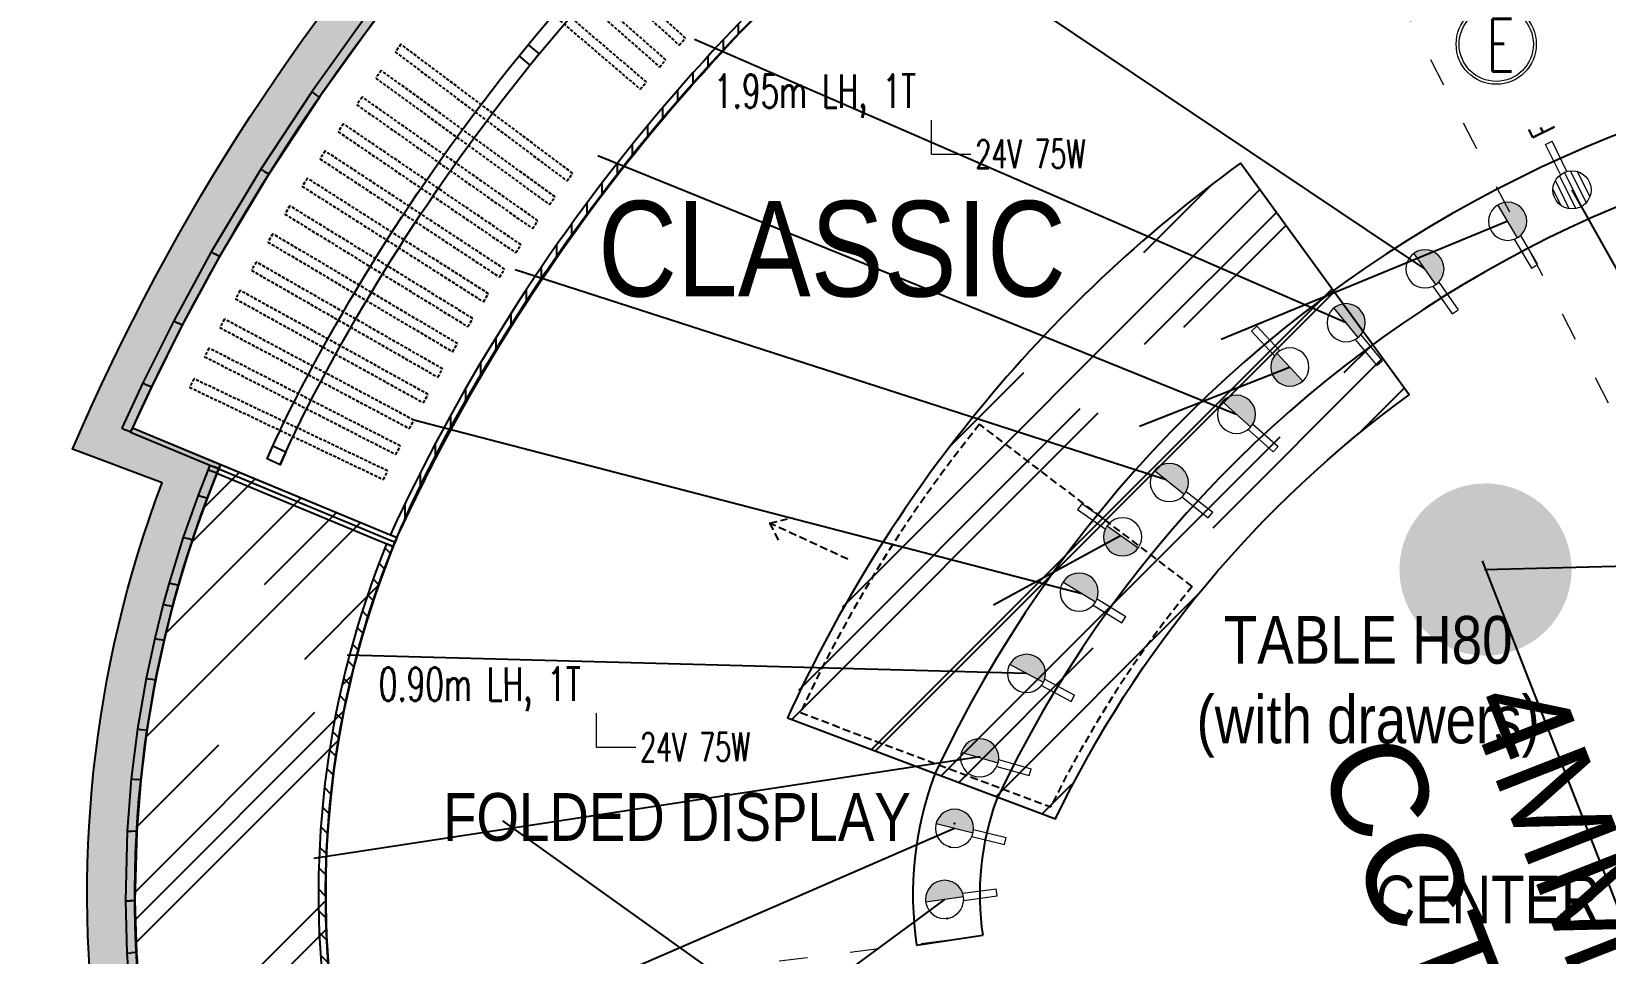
# Model space of a CAD drawing. Header units: millimetres. Extents: x 1734 to 22014, y 983 to 3953.
# Drawn here: x 2465.9 to 2795.7, y 2819.7 to 3012.7 of the extents above; entities that cross this region are included whole.
import ezdxf

# ---------------------------------------------------------------- set-up
doc = ezdxf.new("R2010")
doc.units = ezdxf.units.MM
for name, pattern in [('ACAD_ISO03W100', [30, 12, -18]), ('DASH', [0.35, 0.25, -0.1]), ('HIDDEN1', [0.375, 0.25, -0.125]), ('HIDDEN2', [4.7624999999999975, 3.174999999999998, -1.587499999999999]), ('PUNTO2', [0.125, 0, -0.125])]:
    doc.linetypes.add(name, pattern=pattern)
for name, color, linetype in [('ARCH PLAN_text', 3, 'Continuous'), ('FLOO_areas', 6, 'Continuous'), ('LAY_furn freestanding', 1, 'Continuous'), ('LAY_furn prod', 8, 'Continuous'), ('LAY_furn wall', 1, 'Continuous'), ('LAY_new wall', 6, 'Continuous'), ('LAY_new wall hatch', 8, 'Continuous'), ('LAY_text', 3, 'Continuous'), ('LD_beam', 240, 'Continuous'), ('LD_light integrated', 240, 'Continuous'), ('LD_pointing', 30, 'Continuous'), ('LD_quote', 242, 'Continuous'), ('MATERIALE_xorel scuro', 177, 'Continuous'), ('MATERIALS_blackglass', 10, 'Continuous'), ('MATERIALS_transparent glass', 133, 'Continuous'), ('Materials_xorel', 52, 'Continuous'), ('SURVEY_proiections', 8, 'Continuous'), ('SURVEY_window', 2, 'Continuous')]:
    doc.layers.add(name, color=color, linetype=linetype)
doc.layers.add('LD_light', color=240, linetype='Continuous', lineweight=5)
doc.layers.add('LD_text', color=7, linetype='Continuous', lineweight=9)
doc.styles.add('Detail 1-50', font='Arial Narrow.ttf', dxfattribs={"height": 0.125})
doc.styles.add('SIMPLEX', font='SIMPLEX.SHX', dxfattribs={"width": 0.65})
doc.styles.get("Standard").update_dxf_attribs({"font": 'Arial.ttf'})

# ---------------------------------------------------------------- blocks, each defined once
blk = doc.blocks.new('purefasciostrettoplan')
at = {"layer": 'LD_light'}
blk.add_hatch(color=256, dxfattribs=at).paths.add_polyline_path([(-4.300000000000005, -3.20375193e-08, 1), (4.300000000000005, 0)])
for p, q in [((4.300000000000181, 0), (-4.300000001001535, -3.20375193e-08)), ((4.22373778999281, 0.8062499999999772), (11.80825933678989, 0.8062499999999772)), ((11.80825933678989, 0.8062499999999772), (11.80825933779124, -0.806250000000091)), ((4.223737790994163, -0.806250000000091), (11.80825933779124, -0.806250000000091))]:
    blk.add_line(p, q, dxfattribs=at)
blk.add_circle((0, 0), 4.300000000000005, dxfattribs=at)
blk = doc.blocks.new('A$C2ABF7FAD')
at = {"layer": 'LD_light', "ltscale": 0.5}
h = blk.add_hatch(dxfattribs=at)
h.set_pattern_fill('LINE', color=70, scale=10, angle=450.0000000140827, style=0)
h.set_pattern_definition([(90.00000001408272, (4318.243481400244, -3313.514310298712), (-1.25, -3.072372e-10), [])])
h.paths.add_polyline_path([(-9.2636473701e-06, 4.00000228616409, 1), (7.999990736352628, 4.00000228616409, 1)])
at = {"layer": 'LD_light', "color": 70}
for p, q in [((3.249990748467098, 7.929060644635682), (3.24999073809522, 14.9844295558014)), ((3.24999073809522, 14.9844295558014), (4.749990734606398, 14.98442957318912)), ((4.749990744981914, 7.929060662023402), (4.749990734606398, 14.98442957318912))]:
    blk.add_line(p, q, dxfattribs=at)
blk.add_circle((3.999990736352629, 4.00000228616409), 3.999999999999999, dxfattribs=at)
at = {"layer": 'LD_light', "color": 70, "insert": (3.999990736352629, 18.20237662298677), "char_height": 5.075721127553122, "width": 7.492213639557688, "attachment_point": 5, "rotation": 90.00000001434313, "style": 'SIMPLEX'}
blk.add_mtext('F', dxfattribs=at)
blk = doc.blocks.new('24v75w')
at = {"layer": 'LD_light', "color": 7}
for p, q in [((0, -7.154871090875531), (0, 0)), ((8.246694318742811, -7.154871090875531), (0, -7.154871090875531))]:
    blk.add_line(p, q, dxfattribs=at)
at = {"layer": 'LD_light', "color": 7, "linetype": 'Continuous', "lineweight": 0, "insert": (9.169808406062657, -10.074464767893), "char_height": 6, "width": 128.0659965766446, "attachment_point": 7, "style": 'SIMPLEX'}
blk.add_mtext('24V 75W', dxfattribs=at)
blk = doc.blocks.new('e')
at = {"layer": 'LD_light', "color": 150}
for radius in [8.399999999999638, 7.783396100192478]:
    blk.add_circle((0, 0), radius, dxfattribs=at)
at = {"layer": 'LD_light', "color": 150, "style": 'SIMPLEX', "width": 0.65}
blk.add_text('E', height=11.00743271275656, dxfattribs=at).set_placement((-2.022786638670368, -5.699930047117959))

msp = doc.modelspace()

# ---------------------------------------------------------------- hatches: boundary and pattern name
h = msp.add_hatch(color=3)
h.dxf.hatch_style = 1
h.paths.add_polyline_path([(2777.09823004561, 2883.298033211107, 1), (2763.971988824054, 2916.887588161784, 1)])
at = {"layer": 'LAY_new wall hatch'}
h = msp.add_hatch(color=144, dxfattribs=at)
h.dxf.hatch_style = 1
edge = h.paths.add_edge_path()
edge.add_arc((2922.306560404957, 2935.953452144224), 234.9999999999911, 47.79281720747274, 77.52364626885107)
edge.add_line((2973.075178567455, 3165.403985832569), (2977.39538834614, 3184.929324028554))
edge.add_arc((2895.04689961778, 2744.43839975637), 448.1222243562664, 79.41095226338047, 155.5696067469456)
edge.add_line((2487.047569129689, 2929.776130084754), (2505.519450426535, 2922.108692354006))
edge.add_arc((2722.56405566459, 2832.016299017725), 235.0000000000053, 157.4572978832392, 187.1881269446178)
edge.add_arc((2722.564055664589, 2832.016299017719), 235.0000000000034, 187.1881269446165, 216.9024580344633)
edge.add_line((2534.644214341661, 2690.909484025788), (2527.355609503509, 2683.966771671706))
edge.add_arc((2722.564055664556, 2832.016299017712), 244.9999999999721, 159.3899354067885, 217.1773211881253, ccw=False)
edge.add_line((2493.244615075109, 2918.257786526507), (2474.524660741266, 2925.297907955795))
edge.add_arc((2895.049984100541, 2745.103435781594), 457.5058419174133, 79.51951029877353, 156.8049394720535, ccw=False)
edge.add_arc((2958.163168239254, 3088.221887844779), 108.6319095378818, 74.16525823081429, 79.33320832930082, ccw=False)
edge.add_line((2987.804867123661, 3192.731511598253), (2982.861598692067, 3173.352035413044))
edge.add_arc((2922.306560404922, 2935.953452144166), 245.0000000000568, 47.79281720747588, 75.69027865380872, ccw=False)
edge.add_line((3086.900856588843, 3117.429945563417), (3080.182722050726, 3110.022741750388))
at = {"layer": 'LD_light integrated'}
h = msp.add_hatch(dxfattribs=at)
h.set_pattern_fill('ANSI31', color=256, angle=45)
h.set_pattern_definition([(90, (5522.34843874619, 16571.64237561239), (-3.175, 9.992007221626409e-16), [])])
edge = h.paths.add_edge_path()
edge.add_line((2664.095126484295, 3056.463818267858), (2663.202047348113, 3057.668977865803))
edge.add_arc((2895.550643745006, 2744.12773647728), 390.2486134492535, 126.5401605312888, 155.2673248063909)
edge.add_line((2541.099643117373, 2907.401948933292), (2542.462047703993, 2906.774371254932))
edge.add_arc((2895.550643744966, 2744.127736477324), 388.7486134491895, 126.54016053128751, 155.267324806447, ccw=False)
h = msp.add_hatch(dxfattribs=at)
h.set_pattern_fill('ANSI31', color=256, angle=90)
h.set_pattern_definition([(134.9999999999999, (5522.304451712422, 16571.64832450682), (-2.245064030267288, -2.245064030267288), [])])
edge = h.paths.add_edge_path()
edge.add_line((2541.661611057436, 2904.92886418634), (2540.270976978631, 2905.491124676563))
edge.add_arc((2721.428693688376, 2832.245525307524), 195.4048007353421, 157.9855555945153, 187.0016153469481)
edge.add_line((2527.481082170289, 2808.426202545399), (2528.969896243321, 2808.609048535096))
edge.add_arc((2721.429334442604, 2832.24544087765), 193.9054264195722, 157.9856034351473, 187.0015675062569, ccw=False)
at = {"layer": 'MATERIALS_transparent glass'}
h = msp.add_hatch(dxfattribs=at)
h.set_pattern_fill('AR-RROOF', color=144, angle=-60.02541393546893, style=0)
h.set_pattern_definition([(45, (2030.919326100524, 1353.377865495483), (21.55261469056598, 57.47363917484257), [380.9999999999999, -50.79999999999998, 127, -25.39999999999999]), (45, (2045.826551261496, 1386.245602898596), (-41.84799352418225, 5.926969039905645), [76.19999999999997, -8.381999999999996, 152.3999999999999, -19.04999999999999]), (45, (2024.633146815777, 1377.624557022371), (81.36112045688657, 105.4282068613519), [203.1999999999999, -35.55999999999999, 101.6, -25.39999999999999])])
edge = h.paths.add_edge_path()
edge.add_line((2754.546822622608, 2936.680648403109), (2719.201034821315, 2985.164411506916))
edge.add_arc((2895.929973827737, 2742.745595987864), 299.9999999999948, 126.0929166853829, 152.7548617587995)
edge.add_arc((2722.564055664581, 2832.016299017723), 104.9999999999925, 152.7548617587993, 159.373205286248)
edge.add_line((2624.295091948301, 2869.005632211608), (2680.448785500463, 2847.868870386535))
edge.add_arc((2722.564055664585, 2832.016299017722), 44.99999999999825, 152.7548617588007, 159.3732052862429, ccw=False)
edge.add_arc((2895.929973827733, 2742.745595987866), 239.9999999999935, 126.0929166853814, 152.7548617587994, ccw=False)
h = msp.add_hatch(dxfattribs=at)
h.set_pattern_fill('AR-RROOF', color=144, angle=-60.02541393546893, style=0)
h.set_pattern_definition([(45.0000000000083, (-6330.907757084529, -6099.52005487027), (21.55261469055766, 57.47363917484571), [381, -50.8, 127, -25.4]), (45.0000000000083, (-6316.000531923553, -6066.652317467156), (-41.84799352418311, 5.926969039899583), [76.2, -8.382, 152.4, -19.05]), (45.0000000000083, (-6337.193936369276, -6075.273363343388), (81.36112045687129, 105.4282068613636), [203.2, -35.56, 101.6, -25.4])])
edge = h.paths.add_edge_path()
edge.add_arc((2721.469639434192, 2832.163828156941), 193.9328520818851, 157.3735959636381, 187.2718288642315)
edge.add_line((2529.096628513809, 2807.616409024969), (2489.411002431596, 2802.61130338543))
edge.add_arc((2722.564055664546, 2832.016299017721), 234.9999999999617, 157.4572978832417, 187.1881269446182, ccw=False)
edge.add_line((2505.519450426527, 2922.108692353976), (2542.463213020234, 2906.773816892488))

# ---------------------------------------------------------------- linework, layer by layer
at = {"color": 3}
for p, q in [((2770.342774325432, 2900.087779617275), (3359.699951774374, 2915.504084705053)), ((2769.83416423056, 2901.886502959727), (2988.533556586754, 2342.243027479124)), ((3044.399875747951, 2504.743160645492), (2564.681765717601, 2847.45306709999))]:
    msp.add_line(p, q, dxfattribs=at)
at = {"color": 144, "linetype": 'HIDDEN2', "ltscale": 0.2}
for points in [[(2568.263659695705, 3040.135973409737), (2601.585657743035, 3009.89288418039), (2602.929795042117, 3011.373861871383), (2569.607796994787, 3041.616951100728)], [(2563.700612592766, 3035.029535904842), (2597.486649328523, 3005.305745404805), (2598.807706684085, 3006.807347037505), (2565.021669948321, 3036.531137537543)], [(2559.217136977059, 3029.853094148331), (2593.459120385603, 3000.655721454045), (2594.756781394241, 3002.177587383312), (2560.514797985696, 3031.3749600776)], [(2542.100134686341, 3008.472325793442), (2578.082830192248, 2981.449268525073), (2579.283854959733, 2983.048499436448), (2543.301159453818, 3010.071556704818)], [(2538.030233846555, 3002.964784598913), (2574.426817573458, 2976.501816265585), (2575.602949499382, 2978.119442209001), (2539.206365772479, 3004.582410542333)], [(2534.046052747162, 2997.394918907326), (2570.847807433318, 2971.498377593479), (2571.99876482505, 2973.134011135087), (2535.19701013888, 2999.030552448933)], [(2530.148545630182, 2991.764062744345), (2567.346656972302, 2966.440150870802), (2568.472164166687, 2968.093400263783), (2531.274052824556, 2993.417312137328)], [(2526.338645978543, 2986.073564743334), (2563.924204742867, 2961.328347581756), (2565.023992172271, 2962.998816860171), (2527.43843340794, 2987.744034021745)], [(2522.617266292509, 2980.324787822324), (2560.581270448638, 2956.164192042545), (2561.655074705515, 2957.851481116151), (2523.691070549386, 2982.012076895929)], [(2518.985297871157, 2974.519108857606), (2557.318654748102, 2950.948921108136), (2558.366218648072, 2952.652625858224), (2520.032861771128, 2976.222813607691)], [(2515.443610598835, 2968.657918353949), (2554.13713906279, 2945.683783876038), (2555.158211706257, 2947.403496252213), (2516.464683242295, 2970.377630730125)], [(2511.9930527369, 2962.742620111549), (2551.037485390207, 2940.370041387102), (2552.031822222401, 2942.105349505027), (2512.987389569098, 2964.477928229473)], [(2508.634450720478, 2956.774630889839), (2548.02043612122, 2935.008966323536), (2548.987798990835, 2936.759454563567), (2509.601813590096, 2958.525119129873)], [(2505.368608960602, 2950.755380068136), (2545.086713862354, 2929.601842704035), (2546.026871078539, 2931.367091810781), (2506.308766176793, 2952.520629174879)], [(2502.182390303671, 2944.658083328655), (2542.251784005653, 2924.177758908484), (2543.16202064656, 2925.95862085079), (2503.09262694457, 2946.438945270967)], [(2499.020702257381, 2938.245387065485), (2539.664948331418, 2918.93100742043), (2540.523365204532, 2920.737418357055), (2499.879119130488, 2940.051798002108)]]:
    msp.add_lwpolyline(points, close=True, dxfattribs=at)
at = {"layer": 'FLOO_areas', "color": 144}
for points in [[(2541.705942255856, 2904.922696639834, -0.02308649611450453), (2549.198137501426, 2921.287002047569, -0.3306023073745579), (2966.474089102299, 3126.312445181225)], [(2504.760567170735, 2920.258241425567, 0.2630873850680279), (2534.64817322552, 2690.904211912649)]]:
    msp.add_lwpolyline(points, format="xyb", dxfattribs=at)
msp.add_lwpolyline([(2504.760567170735, 2920.258241425567), (2541.705942255856, 2904.922696639834)], dxfattribs=at)
at = {"layer": 'LAY_furn freestanding', "color": 144}
msp.add_lwpolyline([(2624.295091948301, 2869.005632211609), (2680.448785500466, 2847.868870386535, -0.1243658223543006), (2754.546822622608, 2936.680648403109), (2719.201034821319, 2985.16441150692, 0.1303032376130832), (2624.295091948301, 2869.005632211608, 2.901678272039645)], format="xyb", dxfattribs=at)
at = {"layer": 'LAY_furn freestanding', "color": 144, "linetype": 'HIDDEN2', "ltscale": 0.5}
msp.add_lwpolyline([(2664.511358938689, 2930.502524917028, 0.06136376727728644), (2627.006391070696, 2870.122066630212), (2679.445805676794, 2850.383393238306, -0.05781034991179354), (2709.107073107003, 2896.552275842945)], format="xyb", close=True, dxfattribs=at)
for points in [[(2620.555957886398, 2909.804068894397), (2624.288133091555, 2910.690089391028)], [(2636.916487121904, 2902.249851728526), (2620.555957886394, 2909.804068894398), (2622.487349344741, 2905.958575976937)]]:
    msp.add_lwpolyline(points, dxfattribs=at)
at = {"layer": 'LAY_furn prod', "color": 144}
for points in [[(2515.25124286674, 2923.25032583801, -0.0152372445912291), (2521.192873798151, 2935.707654075476, -0.1124095952797527), (2641.676778258647, 3078.926443959463)], [(2518.009833859687, 2922.07083994594, -0.01520190235857484), (2523.860041769884, 2934.334258644248, -0.1124021836748646), (2643.476637501859, 3076.526306901374)]]:
    msp.add_lwpolyline(points, format="xyb", dxfattribs=at)
for points in [[(2569.946089875975, 3009.94731153), (2572.269639247304, 3008.049650253845), (2570.371977971146, 3005.726100882523), (2568.048428599821, 3007.623762158676)], [(2516.479017163452, 2925.9907056959), (2519.216985650099, 2924.764521139584), (2517.99080109378, 2922.026552652942), (2515.252832607137, 2923.252737209259)]]:
    msp.add_lwpolyline(points, close=True, dxfattribs=at)
at = {"layer": 'LAY_furn wall', "color": 144}
for points in [[(2629.430511641804, 3105.355928286926, 0.128184939362227), (2487.047569129671, 2929.776130084725), (2542.463213020234, 2906.773816892488, -0.1266713034396441), (2664.96845884962, 3057.00150857983)], [(2542.463213020234, 2906.773816892488, 0.1312007849082804), (2529.096628513809, 2807.616409024969), (2489.411002431596, 2802.61130338543, -0.1304578454465774), (2505.519450426527, 2922.108692353976)]]:
    msp.add_lwpolyline(points, format="xyb", close=True, dxfattribs=at)
at = {"layer": 'LAY_new wall', "color": 144}
msp.add_lwpolyline([(3080.182722050726, 3110.022741750388, 0.1304578454465856), (2973.075178567455, 3165.403985832569), (2977.39538834614, 3184.929324028554, 0.3451021342893759), (2487.047569129689, 2929.776130084754), (2505.519450426535, 2922.108692354006, 0.1304578454465867), (2489.411002431596, 2802.61130338543, 0.1303846350058437), (2534.644214341661, 2690.909484025788), (2527.355609503509, 2683.966771671706, -0.2576280692255468), (2493.244615075109, 2918.257786526507), (2474.524660741266, 2925.297907955795, -0.350613542712028), (2978.270616085723, 3194.976664369991, -0.02255325893395466), (2987.804867123661, 3192.731511598253), (2982.861598692067, 3173.352035413044, -0.1223304318198377), (3086.900856588843, 3117.429945563417)], format="xyb", close=True, dxfattribs=at)
at = {"layer": 'LD_beam'}
msp.add_line((2651.3432940069, 2821.445137995714), (2665.191490796609, 2823.501213304019), dxfattribs=at)
for points in [[(2970.818256911694, 2989.157812255849, 0.122248476795445), (2940.284413932521, 3005.675280162336, 0.3374528770561499), (2655.145239577942, 2857.299251753409, 0.12719952107381), (2651.3432940069, 2821.445137995714, 0.12719952107381)], [(2961.386883068295, 2978.811354532264, 0.1198554087841592), (2937.315378198247, 2991.980130780214, 0.3361377095607887), (2668.064631509042, 2851.871464644399, 0.1248042724350625), (2665.191490796609, 2823.501213304019, 0.1248042724350625)]]:
    msp.add_lwpolyline(points, format="xyb", dxfattribs=at)
for p in [(2659.29087639592, 2846.911552159062), (2658.333802612582, 2842.005261448744), (2657.752809828879, 2827.049794221873)]:
    msp.add_point(p, dxfattribs=at)
at = {"layer": 'LD_light integrated'}
for points in [[(2664.095126484295, 3056.463818267858), (2663.202047348113, 3057.668977865804, 0.1260065136961816), (2541.099643117373, 2907.401948933292), (2542.46204770399, 2906.774371254932, -0.1260065136964368), (2664.095126484295, 3056.463818267858)], [(2541.661611057436, 2904.92886418634), (2540.270976978634, 2905.491124676564, 0.1272872765959815), (2527.481082170289, 2808.426202545399), (2528.969896243318, 2808.609048535096, -0.1272868523433032), (2541.661611057436, 2904.92886418634)]]:
    msp.add_lwpolyline(points, format="xyb", dxfattribs=at)
at = {"layer": 'LD_pointing'}
for p, q in [((2757.849018641435, 2963.043749757511), (2636.82852674168, 3044.198126603192)), ((2741.336819329801, 2951.767784529104), (2604.842333102792, 3011.078979347885)), ((2718.326483280893, 2932.545069103093), (2584.548708616938, 2986.695349703106)), ((2824.507418794608, 2915.869113701084), (2788.663115330062, 2979.585138785011)), ((2775.18411366556, 2973.008417296257), (2715.143534907394, 2948.276375377233)), ((2703.594279104895, 2918.852807338239), (2567.249172523228, 2962.866397075202)), ((2698.062843535234, 2930.121230875847), (2729.495818108429, 2942.437980530827)), ((2685.977151723684, 2895.011946426405), (2546.025705762258, 2931.367646173158)), ((2667.440932377216, 2892.707456004403), (2694.090259165019, 2907.227204360214)), ((2674.378795012111, 2878.335537016024), (2532.071331190604, 2882.179434546666)), ((2664.670406327132, 2860.855625411204), (2525.048031198094, 2839.553360206019)), ((2659.290876397463, 2845.889075237514), (2531.303045685458, 2790.306301204486)), ((2657.208816939354, 2831.012630532244), (2545.447458051876, 2748.947242591134))]:
    msp.add_line(p, q, dxfattribs=at)
at = {"layer": 'LD_text', "color": 9, "linetype": 'ACAD_ISO03W100', "ltscale": 0.5}
for p, q in [((2879.155085646684, 2775.124809814257), (2716.462847643395, 3089.000379498738)), ((2658.267392401756, 2822.473175649865), (2529.221173307385, 2806.624865910842))]:
    msp.add_line(p, q, dxfattribs=at)
at = {"layer": 'MATERIALE_xorel scuro', "color": 1}
for p, q in [((2503.2876151765267, 2921.940633118386), (2502.903526051939, 2921.000957482043)), ((2503.2876151765267, 2921.940633118386), (2504.2132738163436, 2921.562273392025)), ((2502.903526051939, 2921.000957482043), (2500.8252968008287, 2915.688489740382)), ((2504.760567170815, 2920.258241425766), (2502.699425880495, 2914.989454736338)), ((2502.903526051939, 2921.000957482043), (2503.8320466113773, 2920.629599453904)), ((2504.760567170815, 2920.258241425766), (2503.8320466113773, 2920.629599453904)), ((2505.138932456161, 2921.183913665664), (2504.2132738163436, 2921.562273392025)), ((2505.138932456161, 2921.183913665664), (2504.760567170815, 2920.258241425766)), ((2500.8252968008287, 2915.688489740382), (2497.6979807619514, 2906.879146055967)), ((2500.8252968008287, 2915.688489740382), (2501.7623613406618, 2915.33897223836)), ((2502.699425880495, 2914.989454736338), (2501.7623613406618, 2915.33897223836)), ((2502.699425880495, 2914.989454736338), (2499.596406893095, 2906.248553471659)), ((2497.6979807619514, 2906.879146055967), (2494.7424165211387, 2897.3339778795676)), ((2499.596406893095, 2906.248553471659), (2496.662075962246, 2896.771959515961)), ((2497.6979807619514, 2906.879146055967), (2498.647193827523, 2906.563849763813)), ((2499.596406893095, 2906.248553471659), (2498.647193827523, 2906.563849763813)), ((2494.7424165211387, 2897.3339778795676), (2493.4987807002058, 2892.82889862011)), ((2494.7424165211387, 2897.3339778795676), (2495.7022462416926, 2897.0529686977643)), ((2496.662075962246, 2896.771959515961), (2495.433425412528, 2892.321164503877)), ((2496.662075962246, 2896.771959515961), (2495.7022462416926, 2897.0529686977643)), ((2493.4987807002058, 2892.82889862011), (2491.7188043094293, 2885.678232940429)), ((2493.4987807002058, 2892.82889862011), (2494.4661030563666, 2892.5750315619935)), ((2495.433425412528, 2892.321164503877), (2493.667701550756, 2885.227755240929)), ((2495.433425412528, 2892.321164503877), (2494.4661030563666, 2892.5750315619935)), ((2491.7188043094293, 2885.678232940429), (2489.9302800185756, 2877.301184651905)), ((2491.7188043094293, 2885.678232940429), (2492.693252930093, 2885.452994090679)), ((2493.667701550756, 2885.227755240929), (2491.89471079702, 2876.923462570647)), ((2493.667701550756, 2885.227755240929), (2492.693252930093, 2885.452994090679)), ((2489.9302800185756, 2877.301184651905), (2488.11561007385, 2866.7029722657935)), ((2489.9302800185756, 2877.301184651905), (2490.912495407798, 2877.112323611276)), ((2491.89471079702, 2876.923462570647), (2490.094500959065, 2866.409701510315)), ((2491.89471079702, 2876.923462570647), (2490.912495407798, 2877.112323611276)), ((2488.11561007385, 2866.7029722657935), (2486.806694331442, 2856.2590259468047)), ((2488.11561007385, 2866.7029722657935), (2489.1050555164575, 2866.556336888054)), ((2490.094500959065, 2866.409701510315), (2488.796805364309, 2856.055281671885)), ((2490.094500959065, 2866.409701510315), (2489.1050555164575, 2866.556336888054)), ((2486.806694331442, 2856.2590259468047), (2485.937922672126, 2845.3359198206435)), ((2486.806694331442, 2856.2590259468047), (2487.8017498478757, 2856.157153809345)), ((2488.796805364309, 2856.055281671885), (2487.8017498478757, 2856.157153809345)), ((2488.796805364309, 2856.055281671885), (2487.935913407404, 2845.23124740742)), ((2485.937922672126, 2845.3359198206435), (2485.5670621802183, 2830.688541060362)), ((2485.937922672126, 2845.3359198206435), (2486.9369180397653, 2845.283583614032)), ((2487.935913407404, 2845.23124740742), (2486.9369180397653, 2845.283583614032)), ((2487.935913407404, 2845.23124740742), (2487.567787771372, 2830.691883576591)), ((2485.5670621802183, 2830.688541060362), (2486.567424975795, 2830.6902123184764)), ((2485.5670621802183, 2830.688541060362), (2485.8797990104813, 2819.777712723869)), ((2487.567787771372, 2830.691883576591), (2486.567424975795, 2830.6902123184764)), ((2487.567787771372, 2830.691883576591), (2487.877739771153, 2819.878212991915)), ((2485.8797990104813, 2819.777712723869), (2486.878769390817, 2819.827962857892)), ((2485.8797990104813, 2819.777712723869), (2486.566842607548, 2810.2338451895967)), ((2487.877739771153, 2819.878212991915), (2486.878769390817, 2819.827962857892)), ((2487.877739771153, 2819.878212991915), (2488.559031239969, 2810.414249484545))]:
    msp.add_line(p, q, dxfattribs=at)
at = {"layer": 'MATERIALS_blackglass', "color": 1}
for p, q in [((2504.7555605696234, 2920.2603196008213), (2504.947246512892, 2920.722116633243)), ((2504.7555605696234, 2920.2603196008213), (2541.6964692471574, 2904.926628762801)), ((2505.138932456161, 2921.183913665664), (2504.947246512892, 2920.722116633243)), ((2505.138932456161, 2921.183913665664), (2542.079841133695, 2905.850222827644)), ((2541.6964692471574, 2904.926628762801), (2541.888155190426, 2905.3884257952222)), ((2542.079841133695, 2905.850222827644), (2541.888155190426, 2905.3884257952222))]:
    msp.add_line(p, q, dxfattribs=at)
at = {"layer": 'Materials_xorel', "color": 1}
for p, q in [((2537.9845176950757, 3018.752224732179), (2524.6024508320324, 3000.1360696652428)), ((2539.577161919875, 3017.541289995894), (2526.250159722684, 2999.001736874585)), ((2524.6024508320324, 3000.1360696652428), (2513.9172083565977, 2983.9182746072934)), ((2526.250159722684, 2999.001736874585), (2515.611500594659, 2982.854644861806)), ((2524.6024508320324, 3000.1360696652428), (2525.4263052773586, 2999.568903269914)), ((2526.250159722684, 2999.001736874585), (2525.4263052773586, 2999.568903269914)), ((2513.9172083565977, 2983.9182746072934), (2503.577892592885, 2966.61491050836)), ((2515.611500594659, 2982.854644861806), (2505.315609426078, 2965.623954003306)), ((2513.9172083565977, 2983.9182746072934), (2514.7643544756284, 2983.3864597345496)), ((2515.611500594659, 2982.854644861806), (2514.7643544756284, 2983.3864597345496)), ((2503.577892592885, 2966.61491050836), (2495.7206131346998, 2952.1612908651064)), ((2505.315609426078, 2965.623954003306), (2497.494199886598, 2951.236317778914)), ((2503.577892592885, 2966.61491050836), (2504.4467510094814, 2966.119432255833)), ((2505.315609426078, 2965.623954003306), (2504.4467510094814, 2966.119432255833)), ((2495.7206131346998, 2952.1612908651064), (2489.2203961686914, 2939.1563473927545)), ((2495.7206131346998, 2952.1612908651064), (2496.6074065106486, 2951.69880432201)), ((2497.494199886598, 2951.236317778914), (2496.6074065106486, 2951.69880432201)), ((2497.494199886598, 2951.236317778914), (2491.023150817069, 2938.289730334816)), ((2489.2203961686914, 2939.1563473927545), (2484.848521985398, 2929.691179783201)), ((2489.2203961686914, 2939.1563473927545), (2490.1217734928805, 2938.7230388637854)), ((2491.023150817069, 2938.289730334816), (2490.1217734928805, 2938.7230388637854)), ((2491.023150817069, 2938.289730334816), (2486.664197242382, 2928.852536020227)), ((2484.848521985398, 2929.691179783201), (2485.75635961389, 2929.2718579017137)), ((2486.664197242382, 2928.852536020227), (2485.75635961389, 2929.2718579017137)), ((2486.6641972423836, 2928.852536020227), (2486.8558831856526, 2929.314333052648)), ((2486.6641972423836, 2928.852536020227), (2542.0798411336964, 2905.850222827645)), ((2487.047569128921, 2929.77613008507), (2486.8558831856526, 2929.314333052648)), ((2487.047569128921, 2929.77613008507), (2542.463213020234, 2906.773816892488)), ((2542.0798411336964, 2905.850222827645), (2542.271527076965, 2906.3120198600664)), ((2542.463213020234, 2906.773816892488), (2542.271527076965, 2906.3120198600664))]:
    msp.add_line(p, q, dxfattribs=at)
at = {"layer": 'SURVEY_proiections', "color": 144, "linetype": 'DASH'}
msp.add_lwpolyline([(4512.56136997525, 1032.667156971493, 0.01641728512103077), (4609.502662207586, 2943.229507537124, 0.0646110650992368), (2608.916155865241, 3746.913604447674, 0.0071075090955457), (2376.457822321296, 3803.348738563946)], format="xyb", dxfattribs=at)
at = {"layer": 'SURVEY_window', "color": 144}
msp.add_lwpolyline([(2330.052457056172, 3616.56283426337, -0.06793179091565742), (4407.604071670692, 2833.942840076243, -0.01470641588341894), (4320.09843912322, 1134.203648562926), (4317.592297058498, 1134.300558881415, 0.01469753776655548), (4405.071013918325, 2832.471571886984, 0.06814370098383657), (2329.518819259338, 3614.120348648604, 1.157019953537566)], format="xyb", dxfattribs=at)
at = {"layer": 'SURVEY_window', "color": 144, "linetype": 'HIDDEN1', "ltscale": 0.3}
for radius, start in [(8174.476119507714, 61.56708729832259), (8164.476119507715, 61.60994715289323)]:
    msp.add_arc((512.9623462601267, -4355.960103191676), radius, start, 77.16036684802049, dxfattribs=at)

# ---------------------------------------------------------------- block references
at = {"layer": 'LD_light', "rotation": 26.26361933167835}
msp.add_blockref('A$C2ABF7FAD', (2786.8460617815, 2974.228063035884), dxfattribs=at)
at = {"layer": 'LD_light', "zscale": 0.930232558139544}
for p, xscale, yscale, rotation in [((2775.184113667696, 2973.008417300572), -0.9302325581395444, 0.9302325581395442, 120.6938834319388), ((2757.849018642413, 2963.043749759713), -0.9302325581395443, 0.9302325581395442, 125.1235811983554), ((2741.336819329801, 2951.767784529105), -0.9302325581395441, 0.9302325581395441, 129.5623783485189), ((2729.552443007164, 2942.490649980017), -0.9302325581395442, 0.9302325581395441, 312.935925093276), ((2718.363472083183, 2932.583629233929), -0.9302325581395442, 0.9302325581395441, 138.3741497060884), ((2704.292338311563, 2918.302776653974), -0.9302325581395442, 0.9302325581395441, 141.7639142993368), ((2694.51309852333, 2906.931619323675), -0.9302325581395441, 0.9302325581395441, 325.0446015426523), ((2685.410453346052, 2895.360968163701), -0.9302325581395443, 0.9302325581395442, 148.3716545809766), ((2674.378794982083, 2878.335536961616), -0.9302325581395442, 0.9302325581395441, 151.656093898303), ((2664.550398126885, 2860.660817861148), -0.9302325581395441, 0.930232558139544, 164.1284451657231), ((2659.290876397463, 2845.889075237514), -0.9302325581395441, 0.930232558139544, 165.9381115199125), ((2657.208816939354, 2831.012630532244), -0.9302325581395443, 0.9302325581395438, 187.8163462978386)]:
    msp.add_blockref('purefasciostrettoplan', p, dxfattribs=dict(at, xscale=xscale, yscale=yscale, rotation=rotation))
at = {"layer": 'LD_light integrated', "extrusion": (7.092428565952919e-09, 7.292485412528892e-09, 1), "rotation": 0.02541393537362336}
for p in [(2654.479851083674, 2994.166852759271, 2.322105603946684e-05), (2584.248833223333, 2869.991118888514, 2.181739783433562e-05)]:
    msp.add_blockref('24v75w', p, dxfattribs=at)
at = {"layer": 'LD_quote', "linetype": 'PUNTO2', "rotation": 0.02541393537362653}
msp.add_blockref('e', (2772.783030916471, 3010.091785882294), dxfattribs=at)

# ---------------------------------------------------------------- texts
at = {"insert": (2784.843118727353, 2879.633245820638), "char_height": 20, "attachment_point": 1, "rotation": 291.3447341057348}
msp.add_mtext_dynamic_manual_height_columns('4MM CCTV', width=123.5661436287628, gutter_width=12.5, heights=[0], dxfattribs=at)
at = {"layer": 'ARCH PLAN_text', "color": 144, "insert": (2771.067571125524, 2835.984745065637), "char_height": 10, "width": 131.2020389772588, "attachment_point": 2, "style": 'Detail 1-50'}
msp.add_mtext('CENTER', dxfattribs=at)
at = {"layer": 'LAY_text', "color": 144, "attachment_point": 2, "style": 'Detail 1-50'}
for s, insert, char_height, width in [('{\\C4;CLASSIC}', (2633.611018066684, 2977.271116602541), 20, 191.4278836491846), ('TABLE H80\\P(with drawers)', (2745.952041263365, 2890.364451135148), 10, 80.26512028149634), ('FOLDED DISPLAY', (2601.12857113819, 2853.279486493537), 10, 197.0597460216636)]:
    msp.add_mtext(s, dxfattribs=dict(at, insert=insert, char_height=char_height, width=width))
at = {"layer": 'LD_light integrated', "linetype": 'Continuous', "lineweight": 0, "extrusion": (8.73611925144372e-09, 5.650252121216105e-09, 1), "char_height": 7, "width": 128.0659965766446, "attachment_point": 7, "text_direction": (0.9999999016286629, 0.0004435568337322615, -8.738624600000668e-09), "style": 'SIMPLEX'}
for s, insert in [('\\pt35;1.95m LH, 1T', (2608.905040860278, 2994.627222218076)), ('\\pt35;0.90m LH, 1T', (2538.674022999934, 2870.451488347316))]:
    msp.add_mtext(s, dxfattribs=dict(at, insert=insert))

doc.saveas('drawing.dxf')
